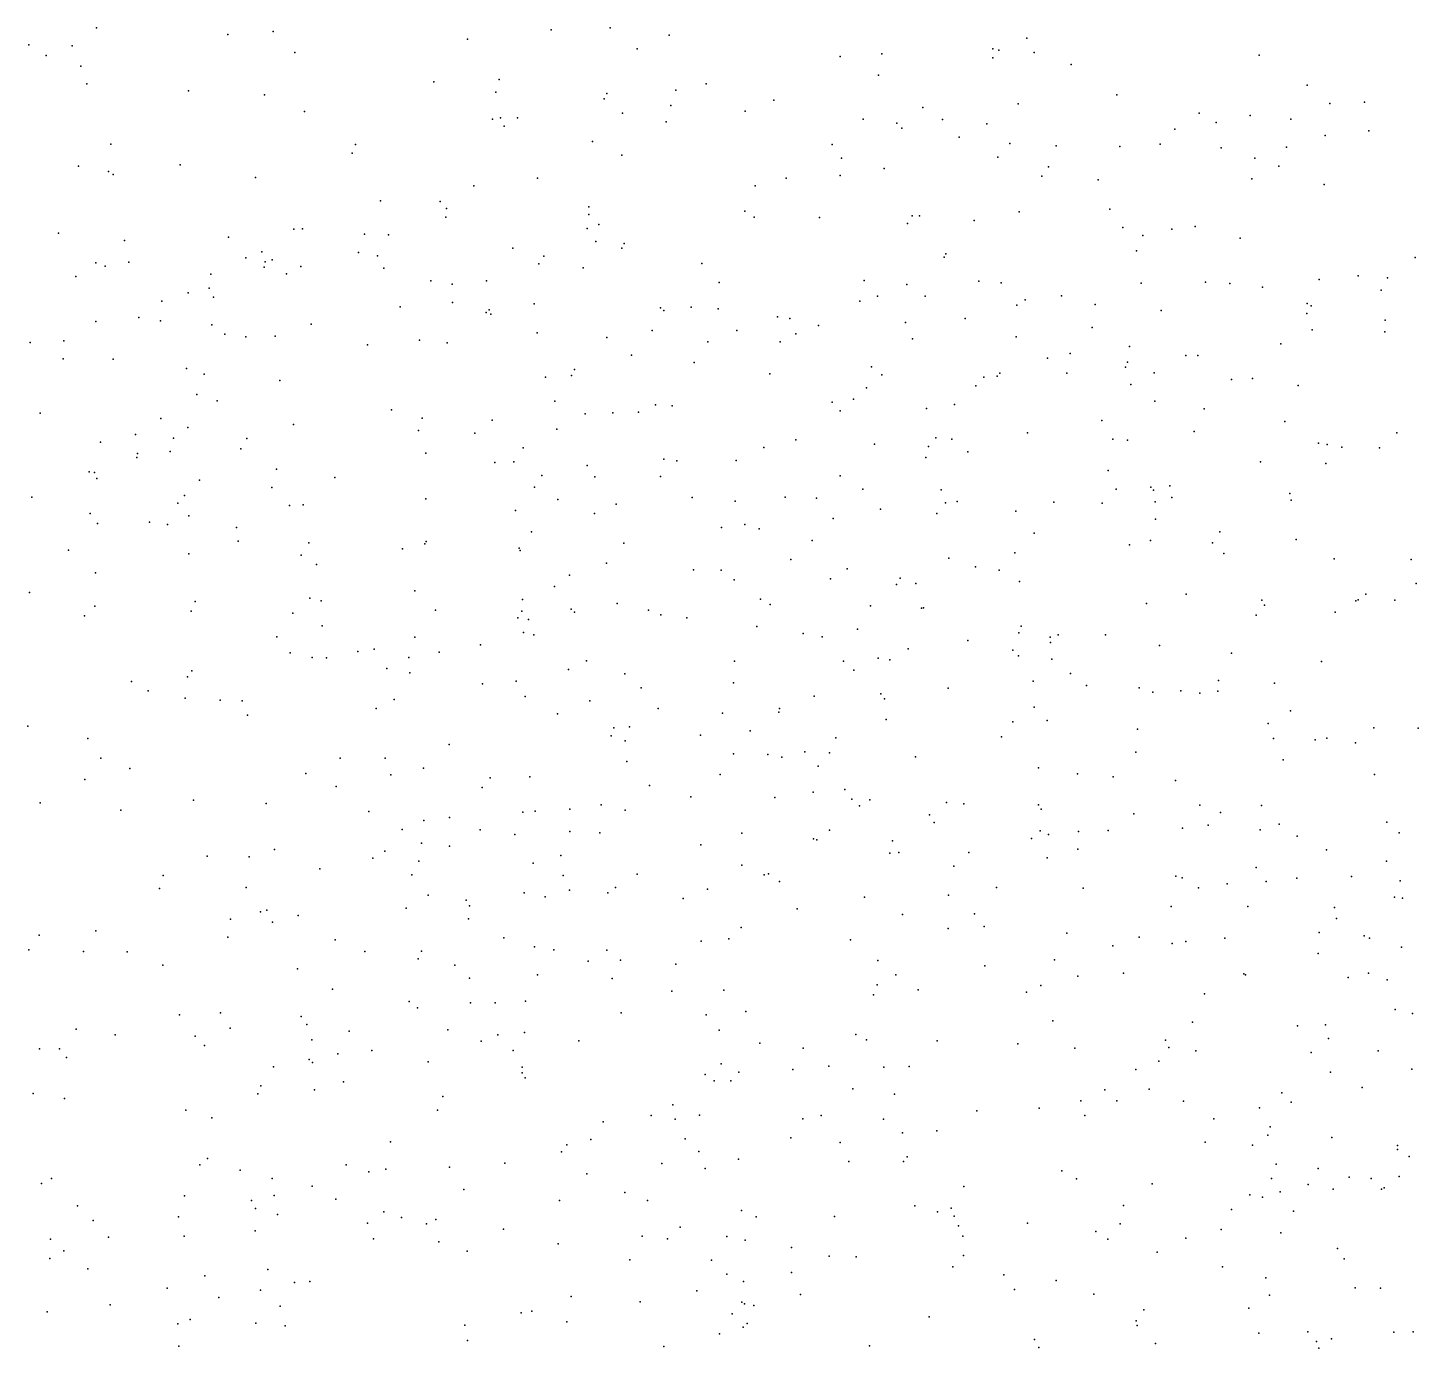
# Model space of a CAD drawing. Header units: metres. Extents: x -25 to 25, y -27.7 to 27.8.
# Drawn here: x -0.499 to 0.206, y -2.67 to -1.999 of the extents above; entities that cross this region are included whole.
import ezdxf

# ---------------------------------------------------------------- set-up
doc = ezdxf.new("R2010")
doc.units = ezdxf.units.M

msp = doc.modelspace()

# ---------------------------------------------------------------- linework, layer by layer
for p in [(-0.4645, -1.9994, 23.9213), (-0.3979, -2.0028, 10.6431), (-0.3749, -2.0012, 0.6058), (-0.2337, -2.0004, 0.8593), (-0.2037, -1.9994, -15.5515), (-0.1738, -2.0031, -4.7959), (-0.4989, -2.008, 0.7486), (-0.4768, -2.0086, 10.6939), (-0.2762, -2.0052, 26.4828), (-0.19, -2.0101, 26.3643), (-0.0095, -2.01, -3.3148), (-0.0065, -2.0107, 25.7979), (0.0077, -2.0047, 25.4356), (-0.49, -2.0135, 10.8971), (-0.3639, -2.012, -3.3315), (-0.087, -2.014, 0.1784), (-0.0658, -2.0126, -12.022), (-0.0095, -2.0146, -0.2594), (0.0115, -2.0119, 25.6183), (0.0302, -2.0181, -0.3898), (0.1257, -2.0133, -4.8147), (-0.4724, -2.0188, -3.2951), (-0.2602, -2.0256, 5.2594), (-0.0675, -2.0235, 23.9457), (-0.4695, -2.0279, -26.7746), (-0.4179, -2.0314, -11.543), (-0.2933, -2.0268, 6.283), (-0.2619, -2.0321, -11.5457), (-0.2055, -2.0327, -11.5903), (-0.1704, -2.031, 8.764), (-0.155, -2.0278, 7.7025), (0.15, -2.0286, 5.9688), (-0.3792, -2.0335, 5.1453), (-0.2069, -2.0354, 23.8332), (-0.1729, -2.0388, 21.6006), (-0.1207, -2.0361, 6.384), (0.0034, -2.038, -12.2338), (0.0534, -2.0334, 25.339), (0.1615, -2.0379, 6.3333), (0.1792, -2.0371, -12.5143), (-0.359, -2.0419, -0.4465), (-0.2635, -2.0458, 21.012), (-0.2595, -2.0451, -3.4217), (-0.2508, -2.0451, 7.7216), (-0.1976, -2.0428, 0.3916), (-0.1353, -2.0417, 5.4039), (-0.0754, -2.0457, -22.3136), (-0.0451, -2.0398, 26.0188), (-0.0351, -2.046, -0.0756), (0.0952, -2.0427, 5.7706), (0.1211, -2.0439, 5.8674), (0.1418, -2.0458, 6.1267), (-0.2576, -2.0493, 0.478), (-0.1754, -2.0471, -3.4149), (-0.0583, -2.0478, -11.9604), (-0.0557, -2.0504, 5.5263), (-0.0126, -2.0481, -3.3753), (0.0829, -2.0509, 7.6379), (0.1038, -2.0475, -3.3156), (0.1813, -2.0517, 3.0832), (-0.4572, -2.0585, 7.739), (-0.333, -2.0587, -4.8648), (-0.2128, -2.0572, 9.5203), (-0.0911, -2.0586, -11.8299), (-0.0266, -2.055, -12.0671), (-0.0009, -2.0582, 25.7062), (0.0226, -2.0594, -0.967), (0.0549, -2.0596, 23.7823), (0.0754, -2.0585, -0.4527), (0.1063, -2.0604, 25.2748), (0.1395, -2.06, 23.8171), (0.1591, -2.0541, 25.1568), (-0.3348, -2.063, 7.7306), (-0.1978, -2.0641, 9.6906), (-0.0864, -2.0656, 2.265), (-0.007, -2.065, 5.6181), (0.1234, -2.0656, 6.1913), (-0.4737, -2.0696, -4.9402), (-0.4585, -2.0723, 26.6239), (-0.4561, -2.0738, -3.3933), (-0.422, -2.069, -0.1867), (-0.087, -2.0744, -3.4362), (-0.0647, -2.0709, -4.8057), (0.0153, -2.0747, 25.5323), (0.0188, -2.0699, 6.4481), (0.1357, -2.0697, 2.8809), (-0.3838, -2.0754, -3.4215), (-0.2729, -2.0797, 26.4184), (-0.2407, -2.0757, 5.3089), (-0.1302, -2.0797, -11.7014), (-0.1144, -2.0758, 5.4678), (0.044, -2.0766, 5.7288), (0.122, -2.0761, -12.3993), (0.1587, -2.0789, 6.4499), (-0.3204, -2.0873, 0.5841), (-0.2901, -2.0876, -11.5131), (-0.2872, -2.0955, 10.4512), (-0.2869, -2.0912, -3.4695), (-0.2146, -2.0903, 7.2184), (-0.2146, -2.0941, 26.3071), (-0.1355, -2.0925, 21.4156), (-0.1306, -2.0955, 7.7109), (-0.0975, -2.0957, 23.7518), (-0.0505, -2.0949, 0.0545), (-0.0468, -2.0948, 2.4602), (0.0038, -2.0929, -0.2448), (0.0499, -2.0915, 2.6696), (-0.3643, -2.1016, 0.67), (-0.36, -2.1014, 23.8412), (-0.2155, -2.1013, -4.8438), (-0.2095, -2.0993, -21.0773), (-0.0529, -2.0988, 7.6977), (-0.019, -2.0972, -0.1493), (0.0564, -2.1008, 5.7937), (0.0813, -2.1017, -12.3003), (0.0932, -2.1002, 6.1186), (-0.4839, -2.1036, -11.5164), (-0.4504, -2.1074, 0.8126), (-0.3975, -2.1056, 7.7426), (-0.3285, -2.1042, 14.8403), (-0.3163, -2.1045, 14.7538), (-0.2111, -2.1078, -11.5336), (-0.1966, -2.1089, 5.3847), (0.0667, -2.1048, 5.8693), (0.116, -2.1062, 22.606), (-0.3888, -2.1161, 3.946), (-0.3806, -2.1131, 26.5083), (-0.3753, -2.1172, 3.8273), (-0.3316, -2.1135, 5.2316), (-0.3219, -2.1152, -21.7795), (-0.2532, -2.1113, 14.905), (-0.2374, -2.1154, 2.4005), (-0.1979, -2.1112, 23.7554), (-0.0343, -2.1158, -0.0506), (-0.0333, -2.1141, 25.8567), (0.0634, -2.1126, -3.4383), (0.2048, -2.116, -4.887), (-0.4649, -2.1187, 5.0291), (-0.4602, -2.1204, 3.7944), (-0.4482, -2.1184, 4.0794), (-0.4065, -2.1244, 20.46), (-0.3794, -2.1209, 4.0509), (-0.3789, -2.1182, 5.1677), (-0.368, -2.1243, 7.2785), (-0.3608, -2.1206, 20.6093), (-0.3186, -2.1214, -4.9006), (-0.24, -2.1193, 3.8318), (-0.2174, -2.1212, 14.6661), (-0.1573, -2.1191, 14.7788), (-0.4751, -2.1256, 14.7059), (-0.4074, -2.1315, 14.6201), (-0.2948, -2.1278, 23.7874), (-0.284, -2.1295, 3.7471), (-0.2666, -2.1278, 4.0676), (-0.1485, -2.1287, 3.8574), (-0.0749, -2.1276, 0.1486), (-0.0531, -2.1297, 8.6184), (-0.0166, -2.1281, -11.9486), (-0.0053, -2.1288, 5.734), (0.0658, -2.1291, 6.1957), (0.0985, -2.1286, 25.3588), (0.1107, -2.1292, 6.3353), (0.1273, -2.1311, 23.7154), (0.1562, -2.1271, 25.2559), (0.1759, -2.1253, 22.7832), (0.1908, -2.1264, 8.3597), (-0.4314, -2.1382, 3.6802), (-0.418, -2.134, 4.1408), (-0.4051, -2.1361, 14.9802), (-0.077, -2.1381, 3.861), (-0.0681, -2.1357, 5.6319), (-0.0438, -2.1356, -11.8157), (0.0069, -2.1375, -12.0203), (0.0254, -2.1354, 2.9927), (0.1876, -2.1326, -3.4095), (-0.3104, -2.141, 3.6561), (-0.2838, -2.1388, 14.5694), (-0.2668, -2.1439, 7.7301), (-0.2652, -2.1425, -3.5361), (-0.2644, -2.1448, 4.1435), (-0.2423, -2.1395, 8.8947), (-0.1783, -2.1416, 3.7228), (-0.1765, -2.1429, 4.0836), (-0.1627, -2.1413, 14.9149), (-0.1489, -2.142, -11.5765), (0.0026, -2.1402, 23.6829), (0.0425, -2.1399, 5.9463), (0.0759, -2.1429, 8.4797), (0.1498, -2.1444, -15.4495), (0.1501, -2.1394, 3.307), (0.152, -2.1406, -12.3645), (-0.4648, -2.1485, 7.7469), (-0.443, -2.1465, 19.8924), (-0.432, -2.1482, 23.8484), (-0.4059, -2.1502, -11.4725), (-0.3556, -2.1498, 4.1807), (-0.1189, -2.1461, 3.9843), (-0.1125, -2.1469, 3.7462), (-0.098, -2.1506, 0.2279), (-0.0538, -2.149, 14.8359), (-0.0235, -2.147, 1.2877), (0.0409, -2.1516, -12.1259), (0.1897, -2.1479, -0.5848), (-0.4982, -2.1592, 4.9514), (-0.4811, -2.1583, 0.9583), (-0.3994, -2.155, 4.2472), (-0.3887, -2.1562, 20.1149), (-0.3739, -2.1559, -3.5239), (-0.3006, -2.158, 5.2953), (-0.2866, -2.1593, 0.5855), (-0.2409, -2.1543, 3.6275), (-0.2054, -2.1566, 20.9103), (-0.1824, -2.1531, 15.0113), (-0.1542, -2.1588, 26.1338), (-0.1394, -2.153, 23.6932), (-0.1174, -2.1589, 21.1601), (-0.1096, -2.1547, 3.6764), (-0.0503, -2.1573, 3.9986), (0.0023, -2.1562, 21.915), (0.1526, -2.1527, 1.501), (0.1894, -2.1537, 7.5886), (-0.327, -2.1604, 0.657), (-0.1929, -2.1656, -3.5612), (0.0298, -2.1648, -3.5115), (0.0599, -2.1612, 6.2595), (0.0885, -2.1658, 22.2741), (0.0945, -2.1657, -12.2379), (0.1367, -2.1599, -3.4679), (-0.4814, -2.1675, 26.56), (-0.456, -2.1677, 2.4722), (-0.4188, -2.1724, -5.0033), (-0.2218, -2.1729, -4.9017), (-0.1611, -2.1693, 5.5213), (-0.0712, -2.1715, 4.1026), (0.0182, -2.1671, 7.664), (0.0578, -2.1717, 3.8492), (0.0589, -2.1691, -0.4358), (-0.4098, -2.1752, 5.0351), (-0.3714, -2.1785, 4.3199), (-0.2366, -2.1767, 9.2625), (-0.2234, -2.1759, 14.5188), (-0.1227, -2.175, 2.7362), (-0.0658, -2.1755, -3.5514), (-0.0141, -2.1767, -0.2154), (-0.0074, -2.1763, -11.8801), (-0.0059, -2.1747, 25.6544), (0.0281, -2.1747, 3.1598), (0.0606, -2.1805, 7.4138), (0.0724, -2.1746, -4.8972), (0.1116, -2.178, 6.4348), (0.1223, -2.1775, 6.5467), (-0.4136, -2.1856, 26.4755), (-0.0803, -2.1879, 25.9446), (-0.0736, -2.1822, 14.9829), (-0.0182, -2.1812, 14.661), (0.1454, -2.181, 23.6444), (-0.4033, -2.1888, -0.2925), (-0.3148, -2.1934, 15.1024), (-0.2319, -2.189, 4.2873), (-0.2025, -2.1949, -11.4724), (-0.1894, -2.1946, 0.415), (-0.1807, -2.1908, 7.7143), (-0.1723, -2.1913, 4.2155), (-0.0911, -2.1894, -4.8968), (-0.0871, -2.1939, -11.6178), (-0.0432, -2.1927, -0.0048), (-0.029, -2.1907, -11.7587), (0.0727, -2.189, 3.7208), (0.0977, -2.1928, -3.5204), (-0.4931, -2.1951, 4.5755), (-0.4318, -2.1978, 15.0977), (-0.3645, -2.2007, 0.8139), (-0.2992, -2.1975, 3.5462), (-0.2637, -2.1986, 2.6288), (-0.2164, -2.1954, 3.5494), (0.0458, -2.1987, -27.3937), (0.1387, -2.1992, 3.8904), (-0.4447, -2.2058, 19.6987), (-0.4254, -2.2077, 4.4946), (-0.4181, -2.2023, 10.7502), (-0.3883, -2.2079, 14.4709), (-0.3011, -2.2039, 26.3108), (-0.2724, -2.2051, 4.3437), (-0.2309, -2.2031, 5.4619), (-0.1095, -2.2086, 3.5469), (-0.0385, -2.2075, 25.8221), (-0.0303, -2.2082, -0.1471), (0.0081, -2.205, 4.1249), (0.0514, -2.2082, -12.0363), (0.0588, -2.2087, 3.6151), (0.0926, -2.2044, 25.4281), (0.1955, -2.205, 8.1877), (-0.4625, -2.2097, 4.9108), (-0.4438, -2.2155, -5.0621), (-0.4271, -2.2145, 4.9748), (-0.3913, -2.2132, 23.7699), (-0.2973, -2.2154, 5.3366), (-0.2479, -2.2127, 23.6807), (-0.1257, -2.2124, 6.4958), (-0.0696, -2.2108, 0.1064), (-0.0421, -2.2119, 5.8948), (-0.0223, -2.2147, 6.0416), (0.1558, -2.2103, 25.3285), (0.1602, -2.211, -4.9459), (0.1677, -2.2123, 3.7532), (0.1868, -2.2126, -12.3261), (-0.4441, -2.2175, 4.6553), (-0.2623, -2.22, 19.9269), (-0.2527, -2.2197, 3.4944), (-0.2154, -2.2216, 0.5018), (-0.1765, -2.2183, 0.918), (-0.17, -2.2192, -3.6199), (-0.1398, -2.219, 23.6263), (-0.0436, -2.2175, 14.5302), (0.1264, -2.2198, 3.9892), (0.1596, -2.2206, 6.5132), (-0.4683, -2.2248, -3.5737), (-0.4655, -2.2252, -11.4272), (-0.4644, -2.2282, 23.8185), (-0.4123, -2.229, 3.4965), (-0.3731, -2.2234, 7.7356), (-0.3436, -2.2277, 4.4142), (-0.2385, -2.2266, -11.4083), (-0.2115, -2.2273, 14.4415), (-0.1783, -2.2271, 5.5879), (-0.0871, -2.2269, 0.181), (0.049, -2.2242, -0.9809), (-0.4199, -2.2368, -0.1131), (-0.3756, -2.2328, -3.6107), (-0.2422, -2.2326, 26.2052), (-0.0755, -2.2336, 23.98), (-0.0358, -2.234, -4.9246), (0.053, -2.2336, -3.5826), (0.0707, -2.2326, 6.3698), (0.072, -2.2342, 14.8793), (0.0803, -2.2319, -12.0957), (0.1413, -2.2358, 3.6054), (-0.4974, -2.2376, 3.494), (-0.4233, -2.2408, 4.7899), (-0.3665, -2.2419, 0.8817), (-0.3597, -2.2416, -5.0367), (-0.2974, -2.2386, -4.9957), (-0.2303, -2.2389, 10.3963), (-0.2008, -2.2413, -4.9588), (-0.1621, -2.2378, 0.362), (-0.1403, -2.2397, 4.3283), (-0.115, -2.2376, 5.7455), (-0.099, -2.2382, -3.6305), (-0.0665, -2.2437, 4.2675), (-0.0335, -2.2406, 6.1737), (-0.0277, -2.2398, -3.6201), (0.0215, -2.2402, -11.8727), (0.0459, -2.2408, 14.964), (0.0728, -2.24, -4.9531), (0.0813, -2.2378, -0.4724), (0.1419, -2.2392, 4.0588), (-0.4677, -2.246, 14.4191), (-0.4641, -2.251, 7.7437), (-0.4376, -2.2504, 1.0514), (-0.4285, -2.2515, 15.1807), (-0.4177, -2.2471, 2.675), (-0.2519, -2.2445, 2.8171), (-0.2117, -2.2459, 8.7657), (-0.0905, -2.2485, 15.1142), (-0.0379, -2.2459, 23.5285), (0.0021, -2.2448, 4.2213), (0.073, -2.2489, 3.5372), (-0.3934, -2.253, 4.6961), (-0.2437, -2.2552, 5.5259), (-0.1472, -2.253, 26.0047), (-0.1354, -2.2516, 3.4496), (-0.1282, -2.2537, 3.0363), (0.0115, -2.256, 15.0493), (0.1057, -2.2552, 14.6726), (-0.4788, -2.2645, 1.1315), (-0.3926, -2.26, 0.9729), (-0.3568, -2.2609, 5.2271), (-0.3092, -2.2639, 4.5315), (-0.2979, -2.2613, -3.6621), (-0.2972, -2.2601, -11.3831), (-0.2499, -2.2635, 20.4449), (-0.2495, -2.2648, 4.4607), (-0.1969, -2.2611, 9.5993), (-0.1012, -2.2596, 5.8998), (0.0599, -2.2618, -11.9595), (0.0705, -2.2596, 25.5134), (0.102, -2.2609, 6.4711), (0.1444, -2.2592, 22.5879), (-0.4177, -2.2664, -11.3938), (-0.3607, -2.2671, 6.4246), (-0.3529, -2.2719, 26.3223), (-0.2057, -2.2712, 3.4124), (-0.112, -2.2694, 14.409), (-0.0318, -2.2686, 21.0858), (0.0016, -2.266, 3.4588), (0.1077, -2.2663, 4.1682), (0.1638, -2.269, 4.1192), (0.2029, -2.2693, 3.4519), (-0.4651, -2.2761, 3.4225), (-0.2245, -2.2772, 23.6064), (-0.1615, -2.2746, 9.8911), (-0.1475, -2.2748, 8.6052), (-0.1408, -2.2797, 5.8293), (-0.092, -2.2792, -0.875), (-0.0835, -2.274, 6.0708), (-0.0565, -2.2788, 0.034), (-0.0184, -2.273, 7.5524), (-0.0063, -2.2748, 23.4514), (-0.4985, -2.2861, -3.6307), (-0.3029, -2.2853, -5.0485), (-0.232, -2.2831, -21.1799), (-0.0585, -2.282, 6.2403), (-0.0486, -2.2815, -22.3155), (0.004, -2.2805, 14.4595), (0.2053, -2.2815, -3.5647), (-0.4654, -2.293, -5.1537), (-0.4145, -2.2906, -21.6717), (-0.3563, -2.2889, 4.7524), (-0.3505, -2.2903, 3.3945), (-0.2482, -2.2896, -15.5313), (-0.2002, -2.2916, -3.6969), (-0.1274, -2.2895, 0.2925), (-0.1226, -2.2921, 5.9977), (-0.0716, -2.2929, 4.376), (-0.0447, -2.2938, -0.051), (0.0684, -2.2917, -3.6342), (0.0887, -2.2869, 3.4671), (0.127, -2.2899, 14.5584), (0.1283, -2.2925, 25.4389), (0.1747, -2.2903, -0.5951), (0.176, -2.2898, 23.4134), (0.1799, -2.2869, -27.5298), (0.1946, -2.29, -12.2393), (-0.4706, -2.2979, -26.0538), (-0.4164, -2.2956, 26.3738), (-0.3648, -2.2965, 4.84), (-0.2924, -2.295, 4.6152), (-0.2507, -2.299, 0.6455), (-0.2486, -2.2955, 5.5831), (-0.2453, -2.2998, 9.024), (-0.2235, -2.2946, 5.6531), (-0.2219, -2.296, 0.5598), (-0.1844, -2.2951, -11.4115), (-0.1781, -2.2974, 0.4403), (-0.1648, -2.2989, 20.13), (-0.0457, -2.294, -11.5708), (0.1242, -2.2976, -5.0211), (0.1642, -2.2961, 3.4876), (-0.35, -2.303, -5.0976), (-0.2477, -2.3063, -11.3434), (-0.2426, -2.3075, 15.2572), (-0.1293, -2.3034, 7.6996), (-0.1058, -2.3068, 3.3756), (-0.0783, -2.3047, 25.8377), (0.0036, -2.3066, -0.3236), (0.0048, -2.3031, 8.3781), (0.0236, -2.3076, 6.4026), (0.0477, -2.3075, 21.3031), (-0.373, -2.3085, 5.0363), (-0.3235, -2.3148, 26.2413), (-0.303, -2.3088, 0.8673), (-0.2696, -2.3127, 19.5894), (-0.0961, -2.3086, -3.698), (-0.0525, -2.3147, 7.6781), (-0.0222, -2.3104, 6.3446), (0.0195, -2.3087, -11.7363), (0.0197, -2.3114, 23.3672), (0.0751, -2.3129, 21.4633), (-0.3662, -2.3167, 5.1322), (-0.355, -2.3191, 14.3189), (-0.3477, -2.3192, -3.7001), (-0.3318, -2.3161, 0.3339), (-0.306, -2.319, -0.5607), (-0.2906, -2.3164, 4.691), (-0.2158, -2.3207, 7.7095), (-0.1406, -2.321, -5.0353), (-0.0854, -2.321, 15.2105), (-0.0677, -2.3194, -5.0194), (-0.0618, -2.3203, 14.3539), (0.0006, -2.3153, 3.3621), (0.0035, -2.3183, 4.366), (0.0204, -2.3199, 7.6447), (0.1116, -2.3169, 22.1825), (0.1573, -2.3211, 4.2382), (-0.4184, -2.3288, -11.3546), (-0.4162, -2.3259, 3.3548), (-0.3171, -2.3247, 5.3234), (-0.3054, -2.3269, 5.4139), (-0.225, -2.3251, -5.0568), (-0.1964, -2.3274, 5.8229), (-0.0801, -2.3255, 0.1124), (0.0299, -2.3272, -0.4315), (-0.4467, -2.3313, 2.8806), (-0.4383, -2.336, -3.693), (-0.2686, -2.3325, 23.5566), (-0.2515, -2.331, 0.7078), (-0.188, -2.3345, 5.9012), (-0.1412, -2.3319, 6.1094), (-0.0322, -2.3346, -0.2379), (0.0109, -2.3311, -5.034), (0.0381, -2.3332, 7.7796), (0.0647, -2.3344, 14.4061), (0.0859, -2.336, 4.3403), (0.105, -2.3307, 23.2949), (0.1335, -2.3321, 6.6205), (-0.4195, -2.3397, 15.2842), (-0.4018, -2.3408, -5.187), (-0.3906, -2.341, 7.6126), (-0.3135, -2.3404, -25.4913), (-0.247, -2.3389, 24.0444), (-0.2141, -2.341, 26.0293), (-0.1003, -2.3387, 19.7734), (-0.0664, -2.3375, 23.3514), (-0.0646, -2.34, -11.5079), (0.0717, -2.3366, -11.838), (0.0956, -2.3371, 7.5971), (0.1047, -2.3362, 15.0594), (-0.3879, -2.3484, 0.1112), (-0.3225, -2.345, 4.9098), (-0.2305, -2.3477, 9.2345), (-0.1794, -2.3449, 0.5057), (-0.1468, -2.3473, 23.3791), (-0.1182, -2.3468, 6.238), (-0.1178, -2.3449, 4.5218), (0.0115, -2.3443, -11.6568), (0.1416, -2.3461, -3.659), (-0.4994, -2.354, -5.291), (-0.2019, -2.3547, 0.7364), (-0.1939, -2.3543, 14.2911), (-0.1327, -2.3563, -11.4153), (-0.0637, -2.3506, 0.016), (0.0006, -2.3517, 3.3209), (0.018, -2.3511, 23.2382), (0.0639, -2.3555, 4.4043), (0.1302, -2.3526, 21.8946), (0.1838, -2.3548, 7.5345), (0.2064, -2.355, 4.2791), (-0.4689, -2.3602, 1.2158), (-0.2855, -2.3632, 4.8367), (-0.2033, -2.3589, 9.476), (-0.1962, -2.3613, 0.575), (-0.1579, -2.3585, 0.3637), (-0.0893, -2.3599, 1.0044), (-0.0052, -2.3593, -0.374), (0.1329, -2.3602, -11.9803), (0.1541, -2.3608, 3.3516), (0.16, -2.3601, 23.1908), (0.1746, -2.3624, -12.0713), (-0.4623, -2.3701, 19.2995), (-0.3409, -2.3702, 5.022), (-0.318, -2.3701, 5.2301), (-0.1411, -2.3679, 7.6714), (-0.1237, -2.3683, 19.5739), (-0.1167, -2.3696, -27.1195), (-0.1049, -2.367, 0.2002), (-0.0925, -2.3675, 20.5605), (-0.0488, -2.3695, -0.1505), (0.0631, -2.3672, 1.3487), (0.1379, -2.3711, 21.6316), (-0.4476, -2.3754, 26.3212), (-0.3582, -2.378, 23.5865), (-0.2985, -2.3752, -11.3092), (-0.1954, -2.3718, 6.0593), (-0.148, -2.3784, 10.2712), (-0.0982, -2.3742, 14.2917), (0.0136, -2.3751, -3.7284), (0.0335, -2.3782, 4.4682), (0.1842, -2.3784, 25.4017), (-0.4705, -2.381, 3.2991), (-0.3429, -2.3846, 3.2725), (-0.3151, -2.3787, 0.9743), (-0.2688, -2.385, 5.7694), (-0.2647, -2.3801, 3.2674), (-0.2445, -2.3796, 5.8567), (-0.1838, -2.3841, 4.6818), (0.0515, -2.3797, 25.6065), (0.0832, -2.3815, -0.5293), (-0.4153, -2.3915, 1.1626), (-0.1629, -2.3898, -3.7677), (-0.1202, -2.3901, 10.0575), (-0.1007, -2.3875, -5.1105), (-0.0846, -2.386, 6.3457), (-0.0811, -2.391, 6.6257), (-0.0719, -2.3913, 25.8228), (-0.4932, -2.3929, -5.3541), (-0.4522, -2.3966, -3.743), (-0.3784, -2.3931, 7.7093), (-0.3263, -2.3972, 10.6584), (-0.2481, -2.3975, 5.9351), (-0.2419, -2.3971, -5.154), (-0.2243, -2.3961, 0.7204), (-0.2083, -2.3938, 4.7819), (-0.1961, -2.3966, 23.3046), (-0.0772, -2.3943, -11.4439), (-0.0416, -2.399, 20.0588), (-0.0331, -2.3927, 6.4196), (-0.0242, -2.3934, 7.9245), (0.0137, -2.3938, 25.682), (0.015, -2.3961, 3.2533), (0.062, -2.3984, 20.9999), (0.0956, -2.3941, -11.7922), (0.106, -2.3978, 23.127), (0.1268, -2.3942, -5.1334), (-0.3094, -2.4064, -26.3975), (-0.2984, -2.4018, 15.344), (-0.2854, -2.4003, 4.9741), (-0.2698, -2.4066, 14.228), (-0.0393, -2.4028, -0.287), (0.0868, -2.4057, 15.1643), (0.0998, -2.4041, 6.5625), (0.1262, -2.4066, 4.4231), (0.1359, -2.4036, 25.4951), (0.1905, -2.4027, 1.4684), (-0.2996, -2.4133, 5.4497), (-0.2522, -2.409, -3.7838), (-0.2243, -2.4074, -11.2729), (-0.2091, -2.408, 3.2271), (-0.137, -2.4082, 0.2853), (-0.1005, -2.4112, 3.2201), (-0.0988, -2.4116, 0.1204), (-0.0924, -2.4068, 23.177), (-0.0604, -2.4122, 7.6335), (0.0101, -2.4109, 4.5344), (0.0145, -2.407, 7.6064), (0.0188, -2.4089, -5.1323), (0.0339, -2.4074, -27.2655), (0.0491, -2.4069, -0.9595), (0.1449, -2.4098, 3.2644), (0.1968, -2.4081, 23.6699), (-0.4084, -2.42, 15.3617), (-0.3871, -2.4202, -5.3226), (-0.3742, -2.4165, -3.7657), (-0.3182, -2.4173, 5.6948), (-0.2854, -2.4149, 7.6943), (-0.2288, -2.4195, 7.7933), (-0.1577, -2.4142, 0.4742), (-0.0618, -2.4184, 20.3451), (-0.0573, -2.418, 15.296), (-0.0217, -2.4181, -11.4937), (0.018, -2.4207, 15.2501), (0.0336, -2.4163, -0.4878), (0.1599, -2.4167, -11.9308), (-0.3511, -2.4264, 1.0969), (-0.3243, -2.4209, -21.8109), (-0.3009, -2.4225, 5.2999), (-0.2428, -2.4235, -0.6715), (-0.1369, -2.4245, -21.3105), (-0.0293, -2.425, -0.3949), (0.1242, -2.4256, -0.6096), (0.1903, -2.4224, -12.0011), (-0.4307, -2.4297, 26.2385), (-0.3044, -2.4294, -5.2828), (-0.2276, -2.4297, 19.237), (-0.19, -2.4291, -5.2132), (-0.1256, -2.4294, 25.8976), (-0.1234, -2.4289, -0.8137), (-0.1178, -2.4328, 9.8748), (0.0833, -2.4301, -3.7516), (0.0866, -2.431, 23.8119), (0.1095, -2.4339, 7.5353), (0.1292, -2.4328, 21.1446), (0.1448, -2.4311, 6.6266), (0.1725, -2.4302, -3.7203), (0.1973, -2.4325, 21.7767), (-0.4326, -2.4364, 23.6019), (-0.3886, -2.4359, -0.2772), (-0.2962, -2.4398, 5.8894), (-0.2474, -2.4386, 6.0966), (-0.2368, -2.4406, 8.73), (-0.2245, -2.4371, 4.9423), (-0.2049, -2.4386, 15.3634), (-0.201, -2.4358, 23.2084), (-0.1667, -2.4414, 0.6022), (-0.1544, -2.4367, 7.6491), (-0.0746, -2.4408, -0.0418), (-0.032, -2.4398, 23.0926), (-0.0077, -2.4358, -3.78), (0.0363, -2.4362, -11.6093), (0.0948, -2.436, 14.2941), (0.1944, -2.4407, 4.4075), (0.1984, -2.4413, -0.6895), (-0.3813, -2.4481, 26.1692), (-0.378, -2.4474, 23.4774), (-0.3073, -2.4464, 3.1943), (-0.2769, -2.4422, 6.0168), (-0.2751, -2.4451, 0.954), (-0.1089, -2.4466, 4.6975), (0.081, -2.4454, -5.2202), (0.12, -2.4454, 3.2052), (0.1639, -2.446, 21.2977), (-0.3965, -2.4519, -0.0888), (-0.3752, -2.4535, 19.0672), (-0.3622, -2.45, 6.6004), (-0.2757, -2.4517, 23.3031), (-0.1372, -2.4561, 23.1217), (-0.0554, -2.4495, 19.3923), (-0.0189, -2.4492, 14.2343), (-0.014, -2.4557, 4.6236), (0.1649, -2.4516, -11.8692), (-0.4937, -2.4601, 7.6947), (-0.4649, -2.4578, 10.8666), (-0.3978, -2.461, 1.1914), (-0.3433, -2.4624, 5.7508), (-0.2578, -2.4614, 7.9412), (-0.1576, -2.4631, 4.8665), (-0.1435, -2.4619, 9.6907), (-0.0817, -2.4624, 3.1604), (-0.0322, -2.4567, -5.2111), (0.028, -2.459, 19.7626), (0.0648, -2.461, -0.5569), (0.1083, -2.4616, 4.5123), (0.1562, -2.4586, -5.2345), (0.1789, -2.4604, 3.4834), (0.1816, -2.4616, 22.7656), (-0.4989, -2.4675, -5.6004), (-0.4711, -2.4683, 3.1668), (-0.4489, -2.4685, 1.2697), (-0.3284, -2.4683, -5.4202), (-0.2996, -2.4682, 1.0444), (-0.2422, -2.4659, 5.0235), (-0.2323, -2.4674, 6.2334), (-0.2054, -2.4676, 0.7841), (0.0514, -2.4654, 4.5735), (0.0815, -2.4643, -11.6833), (0.0885, -2.4633, 25.593), (0.1556, -2.4694, -11.801), (0.198, -2.4661, -22.5023), (-0.4308, -2.4753, -11.284), (-0.3625, -2.4771, -5.4968), (-0.3012, -2.4721, -0.5353), (-0.2826, -2.4753, 15.4096), (-0.215, -2.4732, 25.9626), (-0.1986, -2.4727, 8.3502), (-0.1705, -2.4747, 3.1499), (-0.0679, -2.4729, -3.8189), (-0.0136, -2.4756, 3.4956), (0.0218, -2.4725, 23.0123), (-0.2751, -2.4819, -11.2059), (-0.2407, -2.4802, 0.4931), (-0.2028, -2.4821, -11.2326), (-0.0587, -2.4802, -0.2573), (0.0336, -2.4809, 19.5571), (0.0568, -2.4794, 3.1538), (0.1179, -2.4797, 15.2205), (0.1188, -2.4802, 22.9921), (0.1708, -2.4816, 4.4831), (0.1811, -2.4794, 13.0167), (0.1906, -2.4827, 13.2481), (-0.3448, -2.4874, 5.8374), (-0.1725, -2.4885, 6.3415), (-0.1461, -2.488, 0.4779), (-0.0701, -2.4903, -5.3083), (-0.0683, -2.4852, -0.1863), (-0.0474, -2.4877, 4.6948), (0.0075, -2.4889, -5.2949), (0.0149, -2.4855, 6.5415), (0.098, -2.4898, -5.2866), (-0.3058, -2.4937, -3.8358), (-0.3016, -2.4969, 14.1534), (-0.2746, -2.4943, 23.2035), (-0.2622, -2.4943, 3.1326), (-0.2467, -2.4936, -5.4232), (0.1947, -2.4978, -3.7673), (-0.4224, -2.5005, -3.8328), (-0.4016, -2.4994, 23.4147), (-0.3606, -2.5013, 5.6118), (-0.3578, -2.5053, 23.3301), (-0.1982, -2.4994, 7.6462), (-0.155, -2.5005, -5.3754), (-0.1349, -2.4987, 0.2939), (0.021, -2.5035, 6.6945), (0.0918, -2.5042, -0.62), (0.2035, -2.4998, 15.161), (-0.4749, -2.5078, 14.1606), (-0.4551, -2.5107, -5.7772), (-0.4145, -2.5113, 7.679), (-0.3967, -2.5073, -5.6724), (-0.3362, -2.5088, -5.5901), (-0.2861, -2.508, 6.173), (-0.2608, -2.5106, -5.5083), (-0.2472, -2.5095, 0.9544), (-0.1484, -2.5082, 10.4144), (-0.0791, -2.5105, 6.4665), (0.1452, -2.5061, 6.6869), (0.1593, -2.5056, -1.0066), (0.1608, -2.5124, 14.2053), (-0.4935, -2.5177, 3.1424), (-0.4833, -2.5178, 26.173), (-0.4097, -2.516, 26.1225), (-0.3553, -2.5132, 18.9065), (-0.3247, -2.5186, 26.0474), (-0.2692, -2.5138, 3.4127), (-0.2531, -2.5185, -25.1746), (-0.2197, -2.5136, 9.1887), (-0.1278, -2.5148, 4.9075), (-0.1058, -2.5174, 0.0703), (-0.0736, -2.5132, -25.6849), (-0.0377, -2.5137, 14.1686), (0.0032, -2.5152, 25.7261), (0.0321, -2.5174, -11.52), (0.0781, -2.5134, 20.6288), (0.0798, -2.517, 15.2889), (0.0935, -2.5187, 7.4855), (0.1521, -2.5196, 3.1205), (0.186, -2.5187, -5.3078), (-0.4798, -2.5222, 23.5305), (-0.3566, -2.5231, 5.5388), (-0.3549, -2.5246, 10.7527), (-0.342, -2.5203, 6.0456), (-0.2962, -2.5243, 7.6574), (-0.1475, -2.5254, 19.0257), (-0.0927, -2.5266, -11.3075), (-0.052, -2.5267, 22.9777), (0.0747, -2.524, -11.6002), (-0.3747, -2.5269, 1.2034), (-0.2485, -2.5299, 5.149), (-0.2484, -2.527, -3.8658), (-0.247, -2.5325, 6.2975), (-0.1555, -2.5308, 3.0796), (-0.1385, -2.5296, -3.8604), (-0.1111, -2.5283, -5.4234), (-0.0648, -2.5271, 10.1525), (0.0631, -2.5283, 6.6222), (0.1619, -2.5296, 4.5544), (0.2032, -2.5281, 12.8), (-0.4966, -2.5404, -11.2824), (-0.3827, -2.5406, 5.8637), (-0.3811, -2.5365, -21.5252), (-0.3538, -2.5385, 0.0631), (-0.3392, -2.5345, 8.153), (-0.1509, -2.5339, 0.68), (-0.1425, -2.5339, 0.5367), (-0.0806, -2.538, 25.8206), (-0.0595, -2.5407, -0.4022), (0.0474, -2.5386, -3.8389), (0.0699, -2.5382, 1.2326), (0.1372, -2.54, -0.691), (0.178, -2.5373, 22.3865), (-0.4807, -2.543, 7.6586), (-0.2887, -2.5419, 5.2739), (-0.172, -2.5462, 23.0113), (0.014, -2.5478, 3.0565), (0.0351, -2.5441, -5.3539), (0.0535, -2.5441, 4.6778), (0.0873, -2.5443, 19.321), (0.1259, -2.5477, 13.1023), (0.1419, -2.5448, -11.6882), (-0.4191, -2.5488, 1.2779), (-0.406, -2.5528, 3.0735), (-0.2915, -2.5488, 1.0881), (-0.2073, -2.5548, 6.3725), (-0.183, -2.5516, -11.1831), (-0.1708, -2.5535, 5.0377), (-0.1584, -2.5514, 7.5955), (-0.1059, -2.5533, -0.021), (-0.0966, -2.5515, -0.1022), (-0.0651, -2.5534, 4.8483), (-0.0176, -2.5492, -11.3802), (0.0371, -2.5515, -0.5969), (0.1027, -2.5532, 3.0633), (-0.0554, -2.5603, 23.9002), (-0.0379, -2.5593, -0.4989), (0.13, -2.5615, 19.7054), (0.1312, -2.5573, 12.9943), (-0.3153, -2.5649, -3.8898), (-0.2258, -2.5665, 6.7329), (-0.2136, -2.5638, 3.0329), (-0.1657, -2.5635, 0.7653), (-0.1121, -2.5629, 3.0307), (-0.0871, -2.5652, -0.2373), (0.0983, -2.5651, -25.4918), (0.1223, -2.5666, 13.1852), (0.1626, -2.5627, 6.7172), (0.1959, -2.5668, -0.7639), (0.1959, -2.5689, -11.7546), (-0.4081, -2.5734, 23.276), (-0.2572, -2.5757, -15.5464), (-0.2284, -2.57, -11.133), (-0.1775, -2.5759, 0.8354), (-0.1587, -2.5699, 14.1082), (-0.1386, -2.5738, 0.209), (-0.0826, -2.5749, -0.3114), (-0.0548, -2.5749, 0.8009), (-0.053, -2.5725, 6.5636), (0.2018, -2.5724, 11.149), (-0.4121, -2.5767, -11.213), (-0.3916, -2.5793, -5.7436), (-0.3378, -2.5767, 18.7019), (-0.3263, -2.5802, 23.1379), (-0.3176, -2.5788, -5.6396), (-0.2853, -2.5778, 7.6111), (-0.2156, -2.5812, 10.5827), (-0.1556, -2.5785, 15.4497), (0.0255, -2.5797, 4.7519), (0.1343, -2.5763, -5.3576), (0.1556, -2.5785, 14.1162), (0.1713, -2.5828, 13.4059), (0.1967, -2.5826, 1.3571), (-0.4925, -2.5861, 14.1136), (-0.4874, -2.5835, 15.5158), (-0.3754, -2.5836, 24.0492), (-0.3551, -2.5874, 14.0936), (-0.2781, -2.5892, 2.9994), (-0.0242, -2.5876, 7.5073), (0.0329, -2.5838, -0.9126), (0.0714, -2.5863, 7.4219), (0.132, -2.5835, -11.6281), (0.1506, -2.5866, 12.8355), (0.1633, -2.589, -3.8365), (0.1825, -2.5836, -28.2338), (0.1878, -2.5889, 11.2882), (0.1892, -2.5883, 4.5949), (-0.4199, -2.5924, 5.828), (-0.3858, -2.5948, 6.1063), (-0.3743, -2.5922, 3.0055), (-0.3431, -2.5941, 6.2384), (-0.2295, -2.5948, -5.5918), (-0.1963, -2.5907, 25.9432), (-0.1848, -2.5948, 18.7925), (0.0568, -2.5972, -11.4935), (0.121, -2.5919, 19.9572), (0.1273, -2.5931, 7.362), (0.1363, -2.5903, 4.6497), (-0.4741, -2.5975, 23.3931), (-0.4229, -2.603, 5.9633), (-0.3838, -2.5988, 7.6052), (-0.3727, -2.6018, 15.5247), (-0.3187, -2.6005, 8.292), (-0.3097, -2.6033, -11.1463), (-0.2923, -2.6044, 26.003), (-0.1371, -2.5998, 0.6044), (-0.1297, -2.603, 0.0287), (-0.0899, -2.6029, 4.962), (-0.0491, -2.5974, 15.4292), (-0.0376, -2.6004, 9.8742), (-0.0306, -2.5986, -11.2897), (-0.0292, -2.6026, 25.7952), (0.1117, -2.5993, 13.2754), (0.1431, -2.6002, 6.8256), (-0.4663, -2.6049, -3.9103), (-0.384, -2.6101, 5.7122), (-0.3269, -2.6063, 1.1528), (-0.297, -2.6065, 5.3744), (-0.2579, -2.6092, 5.2531), (-0.1683, -2.6083, -11.1364), (-0.0269, -2.6075, 14.0835), (0.0081, -2.6063, -5.4106), (0.0427, -2.6104, 25.7152), (0.0551, -2.6065, 15.3842), (0.1064, -2.6095, 12.9268), (0.1366, -2.6112, 19.1516), (-0.4878, -2.6144, 1.3984), (-0.4584, -2.6133, 2.9821), (-0.4201, -2.6129, 1.3136), (-0.324, -2.6142, 5.5026), (-0.2908, -2.6157, 6.345), (-0.2302, -2.6168, 0.3738), (-0.1876, -2.6128, 5.1513), (-0.1746, -2.6141, 6.4849), (-0.1446, -2.613, 0.1038), (-0.1353, -2.6148, -21.4708), (-0.1117, -2.6185, 6.5648), (-0.0247, -2.6128, 6.6319), (0.0488, -2.6143, 1.0442), (0.0884, -2.6138, 14.0796), (-0.4883, -2.6241, -5.8131), (-0.4811, -2.6203, 8.0944), (-0.2763, -2.6204, 8.4442), (-0.1938, -2.6248, 0.9059), (-0.1524, -2.625, 0.2873), (-0.0926, -2.6229, -26.049), (-0.0789, -2.6233, -11.2088), (-0.0244, -2.6226, 2.9467), (0.0739, -2.6209, 13.0893), (0.1655, -2.6191, 23.5639), (0.1689, -2.6243, 7.235), (-0.4689, -2.6294, 23.3104), (-0.3776, -2.6297, 5.5843), (-0.1445, -2.6322, 22.9091), (-0.1118, -2.6312, 7.5038), (-0.0298, -2.6284, 6.799), (-0.0039, -2.6324, 4.8664), (0.1071, -2.6284, -15.5331), (-0.4287, -2.6392, 18.5432), (-0.4096, -2.6329, -5.8021), (-0.3641, -2.6364, 2.9356), (-0.3563, -2.6359, 3.5503), (-0.1361, -2.6359, -5.5372), (0.0227, -2.6353, 6.7298), (0.129, -2.6339, -11.5688), (0.1744, -2.6391, 11.4591), (0.1872, -2.6392, 7.0419), (-0.4024, -2.6439, 6.206), (-0.3813, -2.6402, -11.165), (-0.2235, -2.6434, -3.9496), (-0.1885, -2.6462, 7.5275), (-0.1598, -2.6406, 0.8121), (-0.137, -2.6463, -0.0389), (-0.1071, -2.6424, 5.0455), (0.0015, -2.6399, 3.5489), (0.0418, -2.6422, 2.9305), (0.131, -2.6427, 22.8396), (-0.4895, -2.6512, 26.1086), (-0.4576, -2.6477, 6.0343), (-0.3713, -2.6484, 26.0648), (-0.2489, -2.6518, -5.6567), (-0.2436, -2.6509, 1.0119), (-0.1419, -2.6522, 2.9043), (-0.1356, -2.6472, 0.4533), (-0.1308, -2.6481, -3.9458), (-0.0418, -2.6537, -3.9433), (0.0671, -2.6502, 12.9995), (0.1204, -2.6494, 2.9331), (-0.4233, -2.6573, 7.5626), (-0.417, -2.6551, 15.5929), (-0.3837, -2.657, 5.6553), (-0.3688, -2.6584, -0.1894), (-0.2775, -2.658, 1.0935), (-0.2257, -2.6564, 15.5571), (-0.1362, -2.6591, 25.9111), (-0.1342, -2.6572, 0.535), (0.0632, -2.6558, -11.4484), (0.0638, -2.6582, 13.2254), (-0.2762, -2.6658, 6.429), (-0.1483, -2.6624, 0.3505), (0.0117, -2.6653, -11.3178), (0.0731, -2.6674, 13.3175), (0.1255, -2.662, 6.962), (0.1503, -2.6614, 4.718), (0.1547, -2.6663, 13.5133), (0.1624, -2.6649, 15.3718), (0.1941, -2.6615, 20.619), (0.2038, -2.6614, 11.0242), (-0.4227, -2.6686, 23.1495), (-0.1765, -2.6689, 14.0233), (-0.0722, -2.6685, -21.9704), (0.0139, -2.6694, 7.3522), (0.156, -2.6697, 11.266)]:
    msp.add_point(p)

doc.saveas('drawing.dxf')
